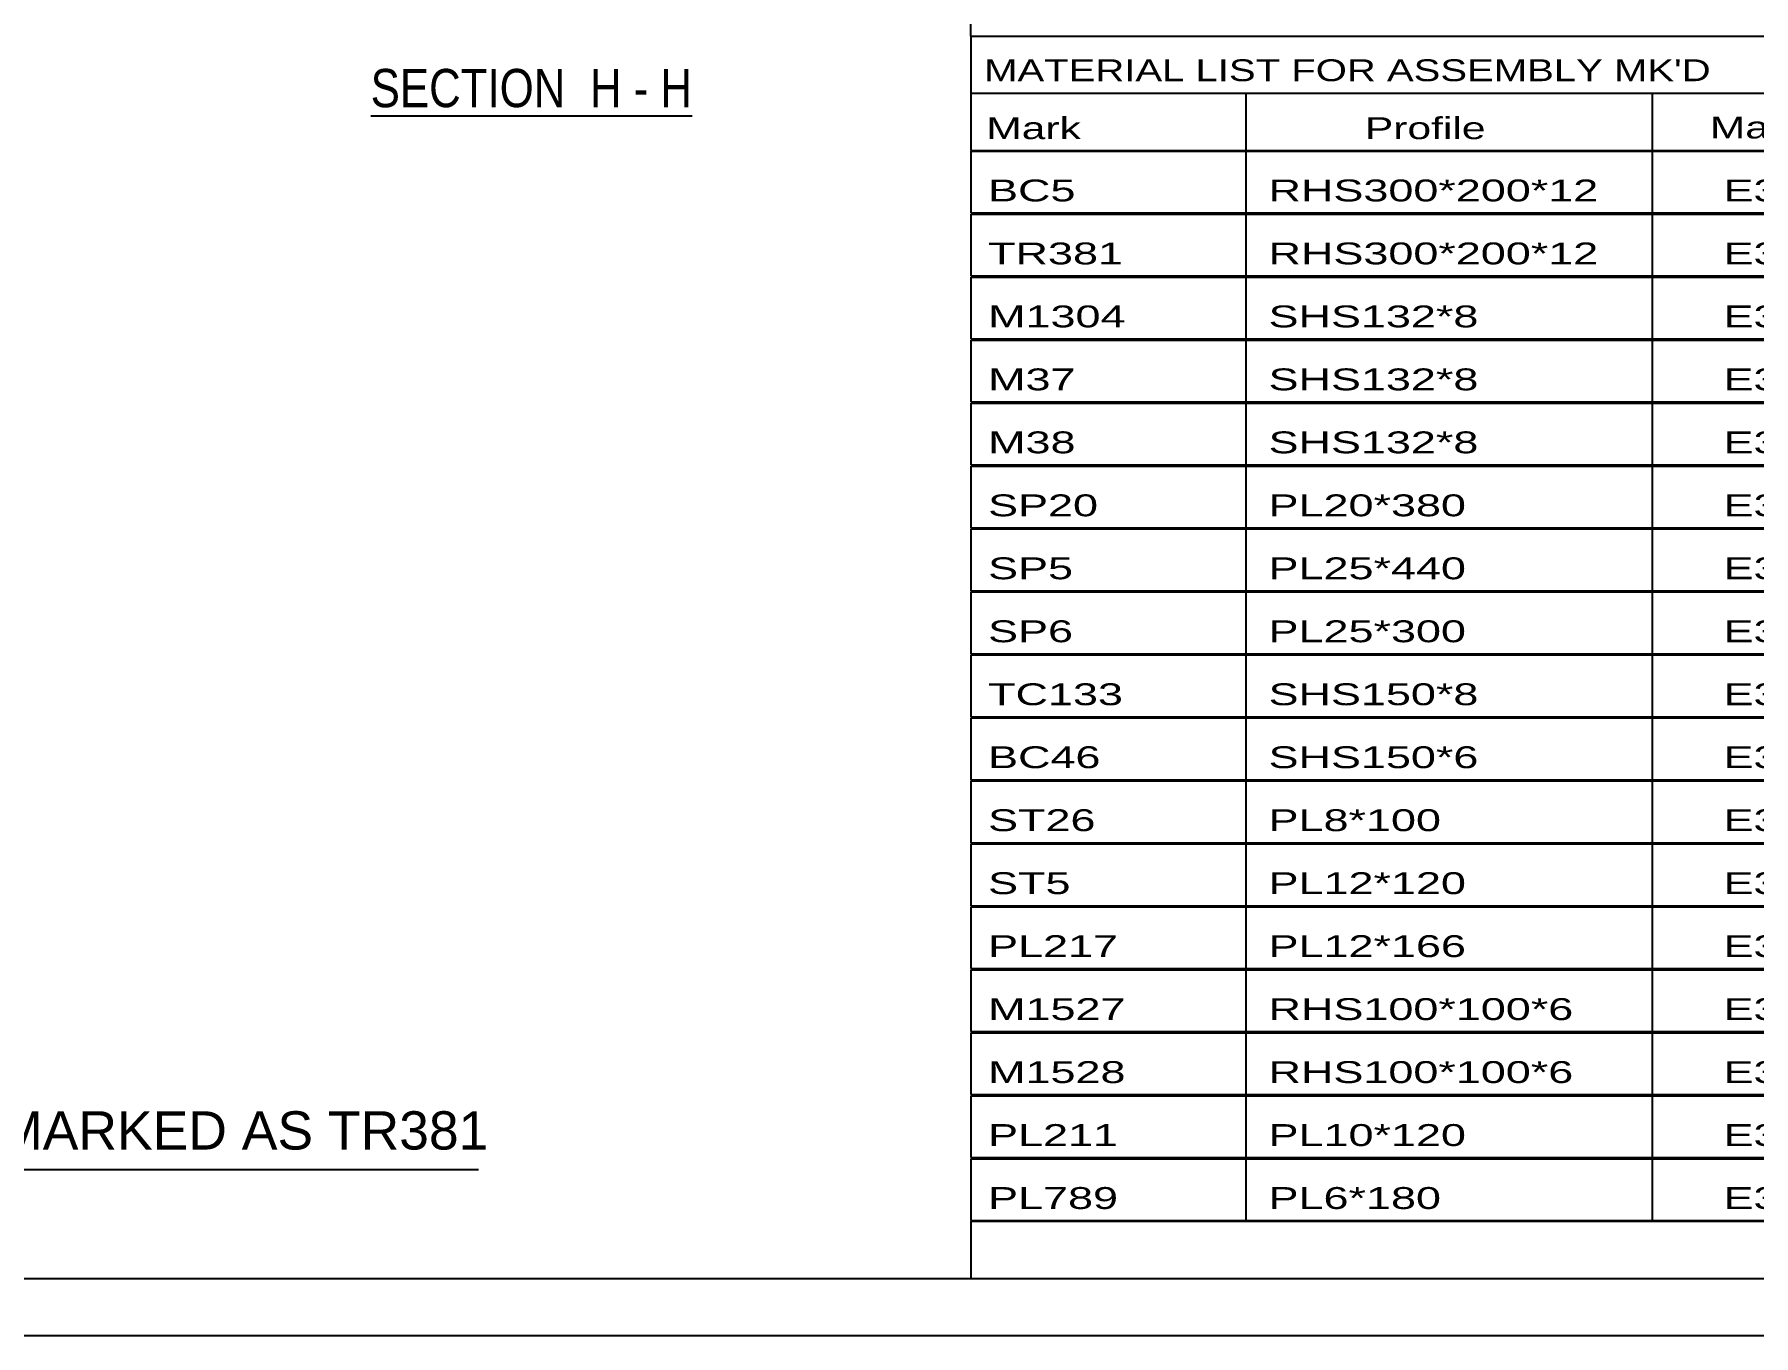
# Model space of a CAD drawing. Header units: millimetres. Extents: x 0 to 841, y 0 to 594.
# Drawn here: x 434.2 to 584.4, y 0 to 113.6 of the extents above; entities that cross this region are included whole.
import ezdxf

# ---------------------------------------------------------------- set-up
doc = ezdxf.new("R2010")
doc.units = ezdxf.units.MM
doc.styles.add('Arial', font='ARIAL.TTF', dxfattribs={"height": 0.2})
doc.styles.add('Arial Narrow', font='ARIALN.TTF', dxfattribs={"height": 0.2})

# ---------------------------------------------------------------- blocks, each defined once
blk = doc.blocks.new('Unknown-318890688-1126')
at = {"color": 5, "linetype": 'Continuous'}
for p, q in [((5, 5), (836, 5)), ((0, 0), (841, 0))]:
    blk.add_line(p, q, dxfattribs=at)
blk = doc.blocks.new('Unknown-318890688-19 - 5917')
at = {"color": 6, "linetype": 'Continuous'}
blk.add_line((463.57, 106.54), (491.64, 106.54), dxfattribs=at)
at = {"color": 0, "linetype": 'Continuous'}
for points in [[(481.68, 107.29), (481.68, 110.79), (463.57, 110.79), (463.57, 107.29)], [(485.5, 107.29), (485.5, 110.79), (482.73, 110.79), (482.73, 107.29)], [(487.82, 107.29), (487.82, 110.79), (486.55, 110.79), (486.55, 107.29)], [(491.64, 107.29), (491.64, 110.79), (488.87, 110.79), (488.87, 107.29)]]:
    blk.add_wipeout(points, dxfattribs=at)
at = {"color": 7, "linetype": 'Continuous', "style": 'Arial Narrow'}
for s, p in [('SECTION ', (463.57, 107.29)), ('H', (482.73, 107.29)), ('H', (488.87, 107.29)), ('-', (486.55, 107.29))]:
    blk.add_text(s, height=3.34, dxfattribs=at).set_placement(p)
blk = doc.blocks.new('Unknown-318890688-9701')
at = {"color": 7, "linetype": 'Continuous'}
for p, q in [((516, 113.5), (516, 124.75)), ((516, 113.5), (676, 113.5)), ((516, 113.5), (516, 108.5)), ((516, 108.5), (676, 108.5)), ((516, 108.5), (516, 103.5)), ((540, 108.5), (540, 103.5)), ((575.5, 108.5), (575.5, 103.5)), ((516, 103.5), (676, 103.5)), ((516, 103.45), (516, 98.05)), ((516, 103.45), (676, 103.45)), ((540, 103.5), (540, 98)), ((575.5, 103.5), (575.5, 98)), ((516, 98.05), (676, 98.05)), ((516, 97.95), (516, 92.55)), ((516, 97.95), (676, 97.95)), ((540, 98), (540, 92.5)), ((575.5, 98), (575.5, 92.5)), ((516, 92.55), (676, 92.55)), ((516, 92.45), (516, 87.05)), ((516, 92.45), (676, 92.45)), ((540, 92.5), (540, 87)), ((575.5, 92.5), (575.5, 87)), ((516, 87.05), (676, 87.05)), ((516, 86.95), (516, 81.55)), ((516, 86.95), (676, 86.95)), ((540, 87), (540, 81.5)), ((575.5, 87), (575.5, 81.5)), ((516, 81.55), (676, 81.55)), ((516, 81.45), (516, 76.05)), ((516, 81.45), (676, 81.45)), ((540, 81.5), (540, 76)), ((575.5, 81.5), (575.5, 76)), ((516, 76.05), (676, 76.05)), ((516, 75.95), (516, 70.55)), ((516, 75.95), (676, 75.95)), ((540, 76), (540, 70.5)), ((575.5, 76), (575.5, 70.5)), ((516, 70.55), (676, 70.55)), ((516, 70.45), (516, 65.05)), ((516, 70.45), (676, 70.45)), ((540, 70.5), (540, 65)), ((575.5, 70.5), (575.5, 65)), ((516, 65.05), (676, 65.05)), ((516, 64.95), (516, 59.55)), ((516, 64.95), (676, 64.95)), ((540, 65), (540, 59.5)), ((575.5, 65), (575.5, 59.5)), ((516, 59.55), (676, 59.55)), ((516, 59.45), (516, 54.05)), ((516, 59.45), (676, 59.45)), ((540, 59.5), (540, 54)), ((575.5, 59.5), (575.5, 54)), ((516, 54.05), (676, 54.05)), ((516, 53.95), (516, 48.55)), ((516, 53.95), (676, 53.95)), ((540, 54), (540, 48.5)), ((575.5, 54), (575.5, 48.5)), ((516, 48.55), (676, 48.55)), ((516, 48.45), (516, 43.05)), ((516, 48.45), (676, 48.45)), ((540, 48.5), (540, 43)), ((575.5, 48.5), (575.5, 43)), ((516, 43.05), (676, 43.05)), ((516, 42.95), (516, 37.55)), ((516, 42.95), (676, 42.95)), ((540, 43), (540, 37.5)), ((575.5, 43), (575.5, 37.5)), ((516, 37.55), (676, 37.55)), ((516, 37.45), (516, 32.05)), ((516, 37.45), (676, 37.45)), ((540, 37.5), (540, 32)), ((575.5, 37.5), (575.5, 32)), ((516, 32.05), (676, 32.05)), ((516, 31.95), (516, 26.55)), ((516, 31.95), (676, 31.95)), ((540, 32), (540, 26.5)), ((575.5, 32), (575.5, 26.5)), ((516, 26.55), (676, 26.55)), ((516, 26.45), (516, 21.05)), ((516, 26.45), (676, 26.45)), ((540, 26.5), (540, 21)), ((575.5, 26.5), (575.5, 21)), ((516, 21.05), (676, 21.05)), ((516, 20.95), (516, 15.55)), ((516, 20.95), (676, 20.95)), ((540, 21), (540, 15.5)), ((575.5, 21), (575.5, 15.5)), ((516, 15.55), (676, 15.55)), ((516, 15.45), (516, 10.05)), ((516, 15.45), (676, 15.45)), ((540, 15.5), (540, 10)), ((575.5, 15.5), (575.5, 10)), ((516, 10.05), (676, 10.05)), ((516, 10), (676, 10)), ((516, 10), (516, 5)), ((516, 5), (676, 5))]:
    blk.add_line(p, q, dxfattribs=at)
at = {"color": 7, "style": 'Arial Narrow'}
for s, height, width, p in [("MATERIAL LIST FOR ASSEMBLY MK'D", 1.9089, 1.6, (517.15, 109.56)), ('Mark', 1.909, 1.7, (517.34, 104.5)), ('Profile', 1.909, 1.7, (550.41, 104.5)), ('Material', 1.909, 1.7, (580.54, 104.56))]:
    blk.add_text(s, height=height, dxfattribs=dict(at, width=width)).set_placement(p)
at = {"color": 7, "linetype": 'Continuous', "style": 'Arial Narrow', "width": 1.794707}
for s, height, p in [('BC5', 1.909, (517.5, 99.06)), ('RHS300*200*12', 1.9089, (542, 99.06)), ('E350', 1.909, (581.74, 99.06)), ('TR381', 1.909, (517.5, 93.56)), ('RHS300*200*12', 1.9089, (542, 93.56)), ('E350', 1.909, (581.74, 93.56)), ('M1304', 1.909, (517.5, 88.06)), ('SHS132*8', 1.909, (542, 88.06)), ('E350', 1.909, (581.74, 88.06)), ('M37', 1.909, (517.5, 82.56)), ('SHS132*8', 1.909, (542, 82.56)), ('E350', 1.909, (581.74, 82.56)), ('M38', 1.909, (517.5, 77.06)), ('SHS132*8', 1.909, (542, 77.06)), ('E350', 1.909, (581.74, 77.06)), ('SP20', 1.909, (517.5, 71.56)), ('PL20*380', 1.909, (542, 71.56)), ('E350', 1.909, (581.74, 71.56)), ('SP5', 1.909, (517.5, 66.06)), ('PL25*440', 1.909, (542, 66.06)), ('E350', 1.909, (581.74, 66.06)), ('SP6', 1.909, (517.5, 60.56)), ('PL25*300', 1.909, (542, 60.56)), ('E350', 1.909, (581.74, 60.56)), ('TC133', 1.909, (517.5, 55.06)), ('SHS150*8', 1.909, (542, 55.06)), ('E350', 1.909, (581.74, 55.06)), ('BC46', 1.909, (517.5, 49.56)), ('SHS150*6', 1.909, (542, 49.56)), ('E350', 1.909, (581.74, 49.56)), ('ST26', 1.909, (517.5, 44.06)), ('PL8*100', 1.909, (542, 44.06)), ('E350', 1.909, (581.74, 44.06)), ('ST5', 1.909, (517.5, 38.56)), ('PL12*120', 1.909, (542, 38.56)), ('E350', 1.909, (581.74, 38.56)), ('PL217', 1.909, (517.5, 33.06)), ('PL12*166', 1.909, (542, 33.06)), ('E350', 1.909, (581.74, 33.06)), ('M1527', 1.909, (517.5, 27.56)), ('RHS100*100*6', 1.9089, (542, 27.56)), ('E350', 1.909, (581.74, 27.56)), ('M1528', 1.909, (517.5, 22.06)), ('RHS100*100*6', 1.9089, (542, 22.06)), ('E350', 1.909, (581.74, 22.06)), ('PL211', 1.909, (517.5, 16.56)), ('PL10*120', 1.909, (542, 16.56)), ('E350', 1.909, (581.74, 16.56)), ('PL789', 1.909, (517.5, 11.06)), ('PL6*180', 1.909, (542, 11.06)), ('E350', 1.909, (581.74, 11.06))]:
    blk.add_text(s, height=height, dxfattribs=at).set_placement(p)
blk = doc.blocks.new('Unknown-318890688-9702')
at = {"color": 7, "linetype": 'Continuous'}
blk.add_line((403, 14.5), (473, 14.5), dxfattribs=at)
at = {"color": 7, "style": 'Arial'}
blk.add_text('ONE-TRUSS MARKED AS TR381', height=3.3428, dxfattribs=at).set_placement((402.24, 16.25))

msp = doc.modelspace()

# ---------------------------------------------------------------- block references
for name in ['Unknown-318890688-1126', 'Unknown-318890688-9701', 'Unknown-318890688-9702']:
    msp.add_blockref(name, (0, 0))

# ---------------------------------------------------------------- next in the draw order: block references
msp.add_blockref('Unknown-318890688-19 - 5917', (0, 0))

doc.saveas('drawing.dxf')
